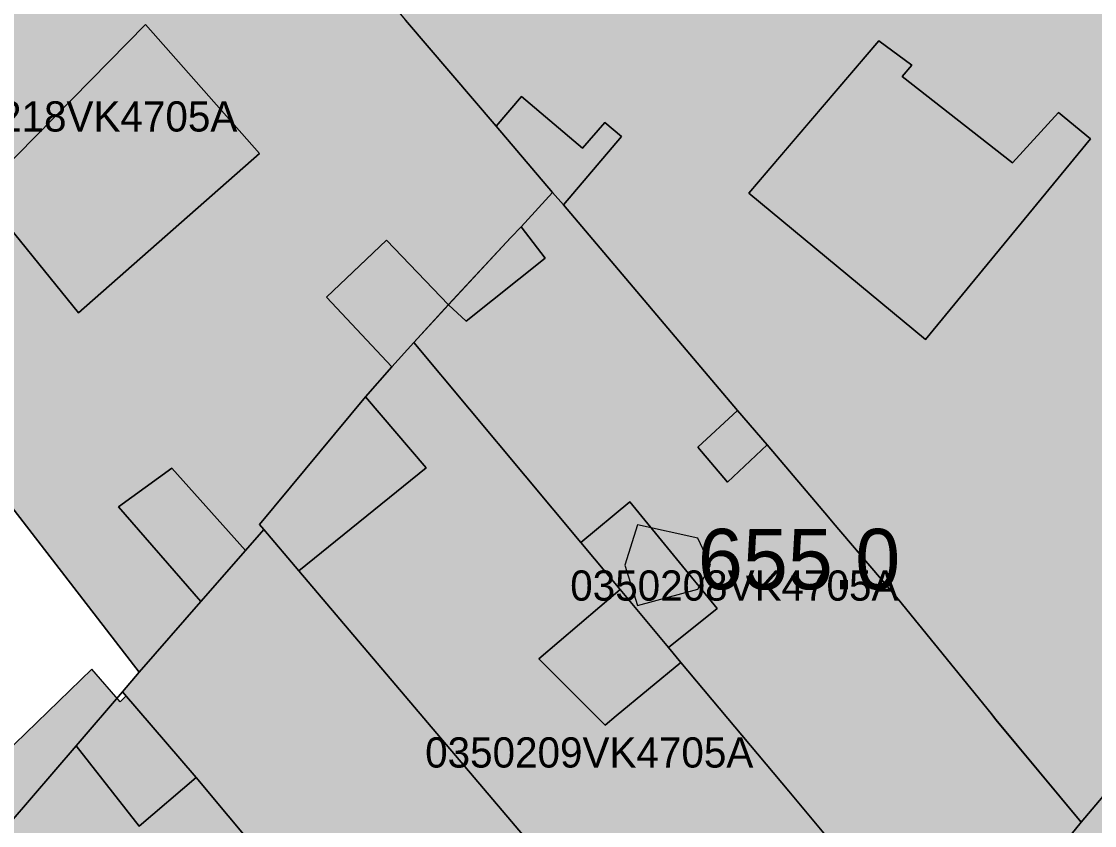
# Model space of a CAD drawing. Header units: metres. Extents: x -6 to 1255, y -2 to 532.
# Drawn here: x 524.14 to 559.64, y 360.14 to 386.74 of the extents above; entities that cross this region are included whole.
import ezdxf

# ---------------------------------------------------------------- set-up
doc = ezdxf.new("R2010")
doc.units = ezdxf.units.M
doc.header["$MEASUREMENT"] = 0
for name, color, linetype, lineweight, true_color in [('TPX_BUILDINGS', 7, 'CONTINUOUS', 0, 0x000000), ('TPX_BUILDINGS_HATCH', 7, 'CONTINUOUS', 0, 0xf0f0f0), ('TPX_BUILDINGS_SHADOWS_HATCH', 7, 'CONTINUOUS', 0, 0x000000), ('TPX_BUILDINGS_SHADOWS_OUTLINES', 7, 'CONTINUOUS', 0, 0x000000), ('TPX_CADASTRES', 7, 'CONTINUOUS', 0, 0x646464), ('TPX_CADASTRES_TEXT', 7, 'CONTINUOUS', 0, 0x000000), ('TPX_RELIEF_CONTOUR_LINES', 7, 'CONTINUOUS', 0, 0x969696), ('TPX_RELIEF_CONTOUR_LINES_TEXT', 7, 'CONTINUOUS', 0, 0x000000)]:
    doc.layers.add(name, color=color, linetype=linetype, lineweight=lineweight, true_color=true_color)

msp = doc.modelspace()

# ---------------------------------------------------------------- hatches: boundary and pattern name
at = {"layer": 'TPX_BUILDINGS_HATCH'}
h = msp.add_hatch(color=256, dxfattribs=at)
h.paths.add_polyline_path([(538.333, 416.24), (524.683, 401.39), (527.073, 398.52), (530.093, 394.9), (534.043, 390.15), (536.843, 386.78), (539.843, 383.279), (540.683, 384.259), (542.693, 382.549), (543.433, 383.399), (543.983, 382.939), (542.063, 380.669), (547.823, 373.869), (548.802, 372.729), (550.832, 370.339), (550.992, 370.149), (552.842, 367.979), (553.142, 367.629), (556.212, 363.839), (556.372, 363.639), (559.192, 360.249), (572.972, 376.549), (572.592, 376.989), (570.002, 379.979), (566.663, 383.809), (564.503, 386.299), (563.923, 386.969), (560.263, 391.129), (555.533, 396.569), (554.873, 397.349), (553.203, 399.319), (552.953, 399.619), (550.323, 402.729), (548.153, 405.189), (541.083, 413.15), (538.723, 415.8), (538.333, 416.24)])
h.paths.add_polyline_path([(548.203, 381.059), (552.503, 386.099), (553.593, 385.299), (553.273, 384.919), (556.923, 382.059), (558.443, 383.729), (559.503, 382.859), (554.043, 376.219), (548.203, 381.059)], flags=16)
h = msp.add_hatch(color=256, dxfattribs=at)
h.paths.add_polyline_path([(517.543, 393.76), (510.903, 386.66), (512.983, 384.29), (513.273, 383.96), (516.473, 380.3), (517.763, 378.83), (519.583, 376.47), (523.493, 371.29), (523.403, 371.2), (528.033, 365.21), (530.073, 367.549), (527.353, 370.68), (529.113, 371.96), (531.553, 369.239), (532.153, 369.929), (532.013, 370.099), (535.513, 374.319), (536.393, 375.309), (534.233, 377.619), (536.213, 379.509), (538.263, 377.369), (540.323, 379.589), (540.663, 379.949), (541.703, 381.079), (539.843, 383.279), (536.843, 386.78), (534.043, 390.15), (530.093, 394.9), (527.073, 398.52), (524.683, 401.39), (517.543, 393.76)])
h.paths.add_polyline_path([(522.783, 381.09), (528.243, 386.64), (532.013, 382.37), (526.023, 377.1), (522.783, 381.09)], flags=16)
for points in [[(538.263, 377.369), (537.113, 376.119), (542.642, 369.499), (544.263, 370.849), (547.152, 367.319), (545.542, 366.029), (545.952, 365.529), (549.522, 361.269), (551.892, 358.429), (552.592, 357.589), (554.852, 354.889), (559.192, 360.249), (556.372, 363.639), (556.212, 363.839), (553.142, 367.629), (552.842, 367.979), (550.992, 370.149), (550.832, 370.339), (548.802, 372.729), (547.492, 371.499), (546.513, 372.659), (547.823, 373.869), (542.063, 380.669), (541.703, 381.079), (540.663, 379.949), (541.463, 378.909), (538.853, 376.829), (538.263, 377.369)], [(537.523, 371.969), (533.313, 368.559), (541.702, 358.669), (542.862, 357.299), (544.522, 355.349), (546.202, 353.369), (547.692, 351.609), (550.002, 348.889), (554.852, 354.889), (552.592, 357.589), (551.892, 358.429), (549.522, 361.269), (545.952, 365.529), (543.812, 363.769), (543.442, 363.459), (541.252, 365.649), (543.942, 367.949), (542.642, 369.499), (537.113, 376.119), (536.393, 375.309), (535.513, 374.319), (537.523, 371.969)], [(528.033, 365.21), (527.483, 364.56), (529.912, 361.729), (532.032, 359.189), (541.412, 347.969), (542.382, 346.799), (543.362, 345.619), (545.412, 343.179), (550.002, 348.889), (547.692, 351.609), (546.202, 353.369), (544.522, 355.349), (542.862, 357.299), (541.702, 358.669), (533.313, 368.559), (532.153, 369.929), (531.553, 369.239), (530.073, 367.549), (528.033, 365.21)], [(525.943, 362.77), (522.982, 359.33), (526.172, 355.469), (527.482, 357.009), (533.332, 350.039), (531.882, 348.579), (534.552, 345.399), (536.261, 343.369), (537.381, 342.038), (537.902, 341.419), (538.132, 341.149), (538.912, 340.229), (539.949, 338.996), (541.022, 337.719), (545.412, 343.179), (543.362, 345.619), (542.382, 346.799), (541.412, 347.969), (532.032, 359.189), (529.912, 361.729), (528.032, 360.119), (525.943, 362.77)]]:
    msp.add_hatch(color=256, dxfattribs=at).paths.add_polyline_path(points)
at = {"layer": 'TPX_BUILDINGS_SHADOWS_HATCH'}
for points in [[(520.852, 313.439), (515.472, 306.959), (530.993, 322.48), (536.373, 328.96), (538.243, 331.21), (547.493, 342.35), (548.519, 343.376), (553.109, 348.896), (557.569, 354.266), (557.535, 354.305), (561.626, 359.393), (561.548, 359.486), (565.438, 364.325), (566.407, 365.294), (571.257, 371.294), (571.243, 371.311), (575.456, 376.513), (577.209, 378.266), (590.989, 394.566), (590.979, 394.579), (595.292, 399.739), (595.822, 400.269), (597.756, 402.486), (597.253, 402.929), (591.773, 398.119), (587.103, 392.969), (577.402, 381.849), (572.972, 376.549), (559.192, 360.249), (554.852, 354.889), (550.002, 348.889), (545.412, 343.179), (541.022, 337.719), (536.562, 332.349), (531.972, 326.829), (522.722, 315.689), (520.852, 313.439)], [(528.243, 386.64), (522.783, 381.09), (526.023, 377.1), (532.013, 382.37), (528.243, 386.64)], [(549.726, 382.844), (548.203, 381.059), (554.043, 376.219), (559.503, 382.859), (558.443, 383.729), (556.923, 382.059), (553.273, 384.919), (553.593, 385.299), (552.503, 386.099), (549.726, 382.844)], [(540.683, 384.259), (539.843, 383.279), (541.703, 381.079), (542.063, 380.669), (543.983, 382.939), (543.433, 383.399), (542.693, 382.549), (540.683, 384.259)], [(540.323, 379.589), (538.263, 377.369), (538.853, 376.829), (541.463, 378.909), (540.663, 379.949), (540.323, 379.589)], [(535.541, 378.868), (534.233, 377.619), (536.393, 375.309), (537.113, 376.119), (538.263, 377.369), (536.213, 379.509), (535.541, 378.868)], [(500.073, 353.52), (498.513, 351.78), (503.282, 347.58), (505.542, 350.12), (506.502, 351.06), (509.002, 347.94), (511.912, 350.76), (513.612, 348.81), (520.502, 340.839), (521.112, 340.029), (520.352, 339.419), (519.722, 340.239), (517.532, 338.539), (520.462, 335.099), (522.802, 337.799), (523.259, 337.187), (525.842, 339.369), (524.522, 340.999), (522.602, 343.359), (527.652, 349.389), (528.822, 348.059), (530.901, 349.758), (531.322, 349.249), (531.882, 348.579), (533.332, 350.039), (527.482, 357.009), (526.172, 355.469), (522.982, 359.33), (525.943, 362.77), (528.032, 360.119), (529.912, 361.729), (527.598, 364.425), (527.406, 364.233), (526.464, 365.312), (523.554, 362.492), (521.054, 365.612), (520.094, 364.672), (515.034, 359.612), (510.413, 363.68), (511.973, 365.42), (514.802, 368.249), (519.152, 373.109), (518.382, 373.819), (520.137, 375.735), (519.583, 376.47), (517.433, 374.13), (517.173, 373.84), (515.683, 372.22), (503.653, 359.09), (504.423, 358.38), (500.073, 353.52)], [(535.513, 374.319), (532.013, 370.099), (532.153, 369.929), (533.313, 368.559), (537.523, 371.969), (535.513, 374.319)], [(547.823, 373.869), (546.513, 372.659), (547.492, 371.5), (548.802, 372.729), (547.823, 373.869)], [(529.113, 371.96), (527.353, 370.68), (530.073, 367.549), (531.553, 369.239), (529.113, 371.96)], [(543.942, 367.949), (541.252, 365.649), (543.442, 363.459), (543.812, 363.769), (545.952, 365.529), (545.542, 366.029), (547.152, 367.319), (544.263, 370.849), (542.642, 369.499), (543.942, 367.949)]]:
    msp.add_hatch(color=256, dxfattribs=at).paths.add_polyline_path(points)

# ---------------------------------------------------------------- linework, layer by layer
at = {"layer": 'TPX_BUILDINGS', "elevation": 0.042}
for points in [[(538.333, 416.24), (524.683, 401.39), (527.073, 398.52), (530.093, 394.9), (534.043, 390.15), (536.843, 386.78), (539.843, 383.279), (540.683, 384.259), (542.693, 382.549), (543.433, 383.399), (543.983, 382.939), (542.063, 380.669), (547.823, 373.869), (548.802, 372.729), (550.832, 370.339), (550.992, 370.149), (552.842, 367.979), (553.142, 367.629), (556.212, 363.839), (556.372, 363.639), (559.192, 360.249), (572.972, 376.549)], [(523.403, 371.2), (528.033, 365.21), (530.073, 367.549), (527.353, 370.68), (529.113, 371.96), (531.553, 369.239), (532.153, 369.929), (532.013, 370.099), (535.513, 374.319), (536.393, 375.309), (534.233, 377.619), (536.213, 379.509), (538.263, 377.369), (540.323, 379.589), (540.663, 379.949), (541.703, 381.079), (539.843, 383.279), (536.843, 386.78)], [(554.852, 354.889), (559.192, 360.249), (556.372, 363.639), (556.212, 363.839), (553.142, 367.629), (552.842, 367.979), (550.992, 370.149), (550.832, 370.339), (548.802, 372.729), (547.492, 371.499), (546.513, 372.659), (547.823, 373.869), (542.063, 380.669), (541.703, 381.079), (540.663, 379.949), (541.463, 378.909), (538.853, 376.829), (538.263, 377.369), (537.113, 376.119), (542.642, 369.499), (544.263, 370.849), (547.152, 367.319), (545.542, 366.029), (545.952, 365.529), (549.522, 361.269), (551.892, 358.429)]]:
    msp.add_lwpolyline(points, dxfattribs=at)
for points in [[(522.783, 381.09), (528.243, 386.64), (532.013, 382.37), (526.023, 377.1)], [(548.203, 381.059), (552.503, 386.099), (553.593, 385.299), (553.273, 384.919), (556.923, 382.059), (558.443, 383.729), (559.503, 382.859), (554.043, 376.219)], [(537.523, 371.969), (533.313, 368.559), (541.702, 358.669), (542.862, 357.299), (544.522, 355.349), (546.202, 353.369), (547.692, 351.609), (550.002, 348.889), (554.852, 354.889), (552.592, 357.589), (551.892, 358.429), (549.522, 361.269), (545.952, 365.529), (543.812, 363.769), (543.442, 363.459), (541.252, 365.649), (543.942, 367.949), (542.642, 369.499), (537.113, 376.119), (536.393, 375.309), (535.513, 374.319)], [(528.033, 365.21), (527.483, 364.56), (529.912, 361.729), (532.032, 359.189), (541.412, 347.969), (542.382, 346.799), (543.362, 345.619), (545.412, 343.179), (550.002, 348.889), (547.692, 351.609), (546.202, 353.369), (544.522, 355.349), (542.862, 357.299), (541.702, 358.669), (533.313, 368.559), (532.153, 369.929), (531.553, 369.239), (530.073, 367.549)], [(525.943, 362.77), (522.982, 359.33), (526.172, 355.469), (527.482, 357.009), (533.332, 350.039), (531.882, 348.579), (534.552, 345.399), (536.261, 343.369), (537.381, 342.038), (537.902, 341.419), (538.132, 341.149), (538.912, 340.229), (539.949, 338.996), (541.022, 337.719), (545.412, 343.179), (543.362, 345.619), (542.382, 346.799), (541.412, 347.969), (532.032, 359.189), (529.912, 361.729), (528.032, 360.119)]]:
    msp.add_lwpolyline(points, close=True, dxfattribs=at)
at = {"layer": 'TPX_BUILDINGS_SHADOWS_OUTLINES', "elevation": 0.039}
for points in [[(528.243, 386.64), (522.783, 381.09), (526.023, 377.1), (532.013, 382.37)], [(549.726, 382.844), (548.203, 381.059), (554.043, 376.219), (559.503, 382.859), (558.443, 383.729), (556.923, 382.059), (553.273, 384.919), (553.593, 385.299), (552.503, 386.099)], [(540.683, 384.259), (539.843, 383.279), (541.703, 381.079), (542.063, 380.669), (543.983, 382.939), (543.433, 383.399), (542.693, 382.549)], [(540.323, 379.589), (538.263, 377.369), (538.853, 376.829), (541.463, 378.909), (540.663, 379.949)], [(535.541, 378.868), (534.233, 377.619), (536.393, 375.309), (537.113, 376.119), (538.263, 377.369), (536.213, 379.509)], [(535.513, 374.319), (532.013, 370.099), (532.153, 369.929), (533.313, 368.559), (537.523, 371.969)], [(547.823, 373.869), (546.513, 372.659), (547.492, 371.5), (548.802, 372.729)], [(529.113, 371.96), (527.353, 370.68), (530.073, 367.549), (531.553, 369.239)], [(543.942, 367.949), (541.252, 365.649), (543.442, 363.459), (543.812, 363.769), (545.952, 365.529), (545.542, 366.029), (547.152, 367.319), (544.263, 370.849), (542.642, 369.499)]]:
    msp.add_lwpolyline(points, close=True, dxfattribs=at)
for points in [[(572.972, 376.549), (559.192, 360.249), (554.852, 354.889), (550.002, 348.889), (545.412, 343.179)], [(522.602, 343.359), (527.652, 349.389), (528.822, 348.059), (530.901, 349.758), (531.322, 349.249), (531.882, 348.579), (533.332, 350.039), (527.482, 357.009), (526.172, 355.469), (522.982, 359.33), (525.943, 362.77), (528.032, 360.119), (529.912, 361.729), (527.598, 364.425), (527.406, 364.233), (526.464, 365.312), (523.554, 362.492)]]:
    msp.add_lwpolyline(points, dxfattribs=at)
at = {"layer": 'TPX_CADASTRES', "elevation": 0.024}
for points in [[(538.333, 416.24), (524.683, 401.39), (527.073, 398.52), (530.093, 394.9), (534.043, 390.15), (536.843, 386.78), (539.843, 383.28), (541.703, 381.08), (542.063, 380.67), (547.823, 373.87), (548.802, 372.73), (550.832, 370.34), (550.992, 370.15), (552.842, 367.98), (553.142, 367.63), (556.212, 363.84), (556.372, 363.64), (559.192, 360.25), (572.972, 376.55)], [(517.543, 393.76), (510.903, 386.66), (512.983, 384.29), (513.273, 383.96), (516.473, 380.3), (517.763, 378.83), (519.583, 376.47), (523.493, 371.29), (523.403, 371.2), (528.033, 365.21), (530.073, 367.55), (531.553, 369.24), (532.153, 369.93), (532.013, 370.1), (535.513, 374.32), (536.393, 375.31), (537.113, 376.12), (538.263, 377.37), (540.323, 379.59), (540.663, 379.95), (541.703, 381.08), (539.843, 383.28), (536.843, 386.78)]]:
    msp.add_lwpolyline(points, dxfattribs=at)
for points in [[(510.903, 386.66), (490.123, 364.08), (492.193, 361.89), (495.213, 358.68), (500.073, 353.52), (504.423, 358.38), (509.272, 353.77), (511.912, 350.76), (513.612, 348.81), (518.222, 353.99), (522.982, 359.33), (525.943, 362.77), (527.483, 364.56), (528.033, 365.21), (523.403, 371.2), (523.493, 371.29), (519.583, 376.47), (517.763, 378.83), (516.473, 380.3), (513.273, 383.96), (512.983, 384.29)], [(538.263, 377.37), (537.113, 376.12), (542.642, 369.5), (543.942, 367.95), (545.542, 366.03), (545.952, 365.53), (549.522, 361.27), (551.892, 358.43), (552.592, 357.59), (554.852, 354.89), (559.192, 360.25), (556.372, 363.64), (556.212, 363.84), (553.142, 367.63), (552.842, 367.98), (550.992, 370.15), (550.832, 370.34), (548.802, 372.73), (547.823, 373.87), (542.063, 380.67), (541.703, 381.08), (540.663, 379.95), (540.323, 379.59)], [(535.513, 374.32), (532.013, 370.1), (532.153, 369.93), (533.313, 368.56), (541.702, 358.67), (542.862, 357.3), (544.522, 355.35), (546.202, 353.37), (547.692, 351.61), (550.002, 348.89), (554.852, 354.89), (552.592, 357.59), (551.892, 358.43), (549.522, 361.27), (545.952, 365.53), (545.542, 366.03), (543.942, 367.95), (542.642, 369.5), (537.113, 376.12), (536.393, 375.31)], [(528.033, 365.21), (527.483, 364.56), (529.912, 361.73), (532.032, 359.19), (541.412, 347.97), (542.382, 346.8), (543.362, 345.62), (545.412, 343.18), (550.002, 348.89), (547.692, 351.61), (546.202, 353.37), (544.522, 355.35), (542.862, 357.3), (541.702, 358.67), (533.313, 368.56), (532.153, 369.93), (531.553, 369.24), (530.073, 367.55)], [(525.943, 362.77), (522.982, 359.33), (526.172, 355.47), (526.852, 354.66), (527.652, 353.69), (531.322, 349.25), (531.882, 348.58), (534.552, 345.4), (537.902, 341.42), (538.132, 341.15), (538.912, 340.23), (541.022, 337.72), (545.412, 343.18), (543.362, 345.62), (542.382, 346.8), (541.412, 347.97), (532.032, 359.19), (529.912, 361.73), (527.483, 364.56)]]:
    msp.add_lwpolyline(points, close=True, dxfattribs=at)
at = {"layer": 'TPX_RELIEF_CONTOUR_LINES', "elevation": 0.045}
msp.add_lwpolyline([(544.516, 370.086), (544.095, 368.752), (544.516, 367.418), (546.514, 367.952), (546.935, 368.752), (546.514, 369.641), (544.516, 370.086)], dxfattribs=at)

# ---------------------------------------------------------------- texts
at = {"layer": 'TPX_CADASTRES_TEXT'}
for s, p in [('0350218VK4705A', (520.422, 383.098, 0.024)), ('0350208VK4705A', (542.291, 367.577, 0.024)), ('0350209VK4705A', (537.491, 362.054, 0.024))]:
    msp.add_text(s, height=1, dxfattribs=at).set_placement(p)
at = {"layer": 'TPX_RELIEF_CONTOUR_LINES_TEXT'}
msp.add_text('655.0', height=2, dxfattribs=at).set_placement((546.514, 367.952, 0.045))

doc.saveas('drawing.dxf')
